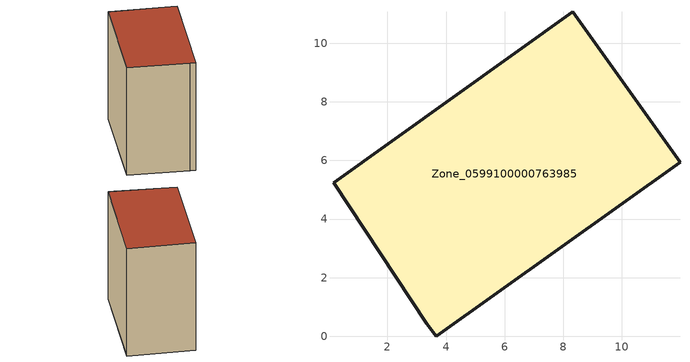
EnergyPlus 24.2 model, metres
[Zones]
Zone_0599100000763985
 floor ground (C_G): 0.16,5.25 8.32,11.07 11.98,5.94 3.66,0 3.35,0.44 z0
 wall outside (C_F): 3.66,0 11.98,5.94 8.32,11.07 0.16,5.25 3.35,0.44 3.66,0 z0:11.22
 roof outside (C_R): 11.98,5.94 8.32,11.07 0.16,5.25 3.35,0.44 3.66,0 z11.22
[BUILDING]
Pand.0599100000763985: North Axis=0; Terrain=City; Loads Convergence Tolerance Value=0.04; Temperature Convergence Tolerance Value=0.4; Solar Distribution=FullExterior; Maximum Number of Warmup Days=25; Minimum Number of Warmup Days=1
[Site:Location]
Rotterdam.The.Hague.AP_ZH_NLD Design_Conditions: Latitude=51.96; Longitude=4.45; Time Zone=1; Elevation=-4.5
[SITE:GROUNDTEMPERATURE:BUILDINGSURFACE]
18, 18, 18, 18, 18, 18, 18, 18, 18, 18, 18, 18
[MATERIAL] Thermal Absorptance=0.9; Solar Absorptance=0.7; Visible Absorptance=0.7
Name | Roughness | Thickness | Conductivity | Density | Specific Heat
G.TI.1992-2005 | MediumSmooth | 0.15 | 0.06 | 540 | 1210
F.TI.1992-2005 | Rough | 0.3 | 0.12 | 1920 | 840
R.TI.1992-2005 | MediumRough | 0.2 | 0.08 | 1500 | 1000
[CONSTRUCTION]
C_G: G.TI.1992-2005
C_F: F.TI.1992-2005
C_R: R.TI.1992-2005
[ZONE]
Zone_0599100000763985: Type=1; Multiplier=1; Ceiling Height=Autocalculate; Volume=Autocalculate; Floor Area=autocalculate; Part of Total Floor Area=Yes
[ZONEINFILTRATION:DESIGNFLOWRATE]
Infil_Zone_0599100000763985: Zone or ZoneList or Space or SpaceList=Zone_0599100000763985; Schedule=AlwaysOn; Design Flow Rate Calculation Method=Flow/Area; Flow Rate per Floor Area=0.0015; Constant Term Coefficient=1; Temperature Term Coefficient=0; Velocity Term Coefficient=0; Velocity Squared Term Coefficient=0
[HVACTEMPLATE:ZONE:IDEALLOADSAIRSYSTEM]
Zone_0599100000763985: Maximum Heating Supply Air Temperature=50; Minimum Cooling Supply Air Temperature=13; Maximum Heating Supply Air Humidity Ratio=0.0156; Minimum Cooling Supply Air Humidity Ratio=0.0077; Heating Limit=NoLimit; Cooling Limit=NoLimit; Dehumidification Control Type=ConstantSensibleHeatRatio; Cooling Sensible Heat Ratio=0.7; Dehumidification Setpoint=60; Humidification Control Type=None; Humidification Setpoint=30; Outdoor Air Method=None; Outdoor Air Flow Rate per Person=0.00944; Outdoor Air Flow Rate per Zone Floor Area=0; Outdoor Air Flow Rate per Zone=0; Demand Controlled Ventilation Type=None; Outdoor Air Economizer Type=NoEconomizer; Heat Recovery Type=None; Sensible Heat Recovery Effectiveness=0.7; Latent Heat Recovery Effectiveness=0.65
[ZONECONTROL:THERMOSTAT]
ThermostatControl_Zone_0599100000763985: Zone or ZoneList=Zone_0599100000763985; Control Type Schedule=DualSetpointControlType; Control 1=Thermostat_Zone_0599100000763985; Temperature Difference Between Cutout And Setpoint=0
[THERMOSTATSETPOINT:DUALSETPOINT]
Thermostat_Zone_0599100000763985: Heating Setpoint Temperature Schedule=HeatingSetpoint_Zone_0599100000763985; Cooling Setpoint Temperature Schedule=CoolingSetpoint_Zone_0599100000763985
[SCHEDULE:COMPACT]
HeatingSetpoint_Zone_0599100000763985: Through: 12/31, For: AllDays, Until: 24:00, 21
CoolingSetpoint_Zone_0599100000763985: Through: 12/31, For: AllDays, Until: 24:00, 24
DualSetpointControlType: Through: 12/31, For: AllDays, Until: 24:00, 4
AlwaysOn: Through: 12/31, For: AllDays, Until: 24:00, 1
